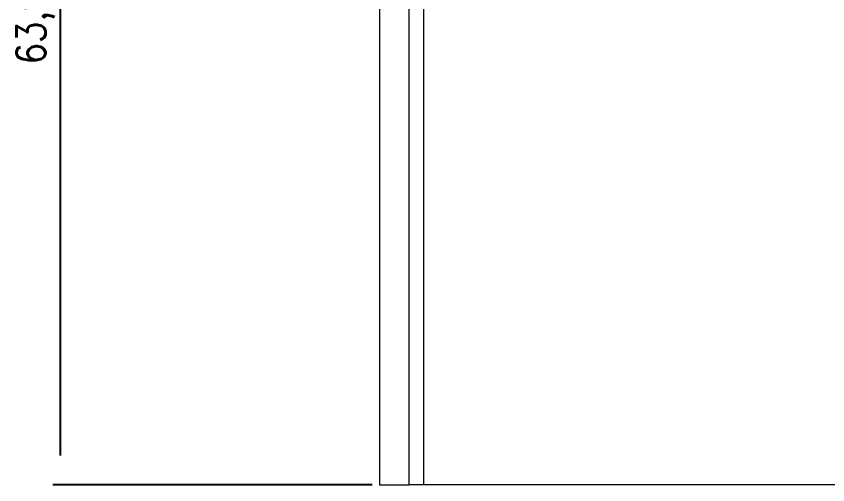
# Model space of a CAD drawing. Header units: millimetres. Extents: x 117382 to 126876, y -1151 to 1280.
# Drawn here: x 125402.8 to 125458.2, y 704.8 to 736.8 of the extents above; entities that cross this region are included whole.
import ezdxf

# ---------------------------------------------------------------- set-up
doc = ezdxf.new("R2010")
doc.units = ezdxf.units.MM
doc.linetypes.add('DASHED', pattern=[0])
for name, color, linetype in [('DIE_P', 2, 'Continuous'), ('DIM', 4, 'Continuous'), ('TEXT', 4, 'Continuous')]:
    doc.layers.add(name, color=color, linetype=linetype)
doc.styles.get("Standard").update_dxf_attribs({"font": 'txt.shx', "width": 0.85, "bigfont": 'ctxt.shx'})
doc.dimstyles.new('T-2-WX', dxfattribs={"dimtxt": 2, "dimasz": 2, "dimexe": 0.5, "dimexo": 0.5, "dimgap": 0.5, "dimtad": 1, "dimtxsty": 'Standard', "dimblk": 'OPEN30', "dimcen": 0, "dimazin": 3, "dimtfac": 1, "dimtmove": 0, "dimatfit": 3, "dimldrblk": 'OPEN30', "dimlwd": -1, "dimlwe": -1})

# ---------------------------------------------------------------- blocks, each defined once
blk = doc.blocks.new('*u7589')
at = {"layer": 'DIE_P', "color": 155, "linetype": 'DASHED', "lineweight": 13}
blk.add_line((-61.735, 12.062), (-61.735, -50.9), dxfattribs=at)
at = {"layer": 'DIE_P', "color": 11, "linetype": 'Continuous', "lineweight": 13}
for p, q in [((-64.735, -1.974), (-64.735, -50.9)), ((-64.735, -50.9), (-62.735, -50.9)), ((23.264, -50.9), (-62.735, -50.9))]:
    blk.add_line(p, q, dxfattribs=at)
at = {"layer": 'DIE_P', "color": 155, "linetype": 'Continuous', "lineweight": 13}
blk.add_line((-62.735, -2.1), (-62.735, -50.9), dxfattribs=at)
blk = doc.blocks.new('*D7662')
at = {"layer": 'Defpoints', "color": 0}
for p in [(125428.424, 768.744), (125405.806, 704.784), (125427.602, 704.784)]:
    blk.add_point(p, dxfattribs=at)
at = {"layer": 'DIM', "color": 0}
for p, q in [((125427.924, 768.744), (125405.306, 768.744)), ((125405.806, 766.744), (125405.806, 706.784)), ((125427.102, 704.784), (125405.306, 704.784))]:
    blk.add_line(p, q, dxfattribs=at)
at = {"layer": 'DIM', "color": 0, "lineweight": 5, "insert": (125404.115, 736.764), "char_height": 2, "attachment_point": 5, "rotation": 90}
blk.add_mtext('63,96', dxfattribs=at)
blk = doc.blocks.new('_Open30')

msp = doc.modelspace()

# ---------------------------------------------------------------- block references
at = {"layer": 'TEXT', "lineweight": 5}
msp.add_blockref('*u7589', (125492.337, 755.684), dxfattribs=at)

# ---------------------------------------------------------------- dimensions: what is measured, and where the dimension line sits
at = {"layer": 'DIM', "lineweight": 5}
dim = msp.add_linear_dim(base=(125405.806, 704.784), p1=(125428.424, 768.744), p2=(125427.602, 704.784), angle=90, dimstyle='T-2-WX', dxfattribs=at)
dim.commit()
dim.dimension.update_dxf_attribs({"geometry": '*D7662', "text_midpoint": (125404.115, 736.764)})

doc.saveas('drawing.dxf')
